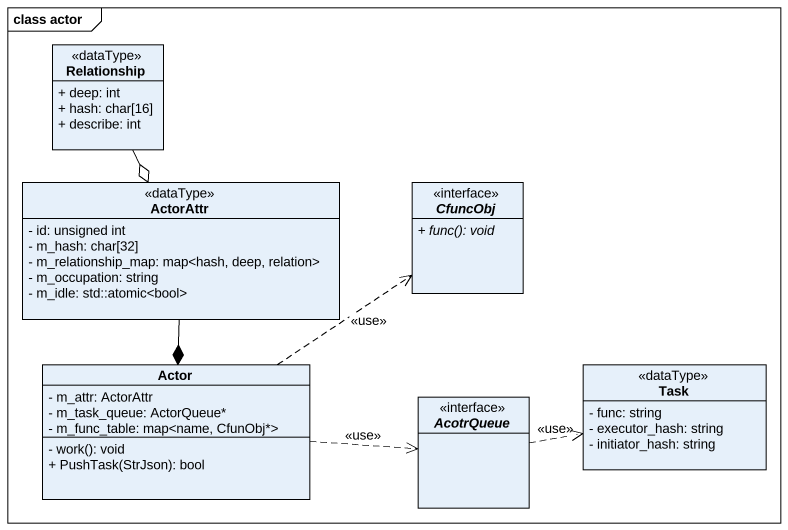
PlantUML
@startuml
mainframe class actor
hide circle
hide empty members
skinparam classAttributeIconSize 0
class Relationship <<dataType>> {
  + deep: int
  + hash: char[16]
  + describe: int
}
class ActorAttr <<dataType>> {
  - id: unsigned int
  - m_hash: char[32]
  - m_relationship_map: map<hash, deep, relation>
  - m_occupation: string
  - m_idle: std::atomic<bool>
}
interface CfuncObj {
  {abstract} + func(): void
}
class "Actor" as Actor_ {
  - m_attr: ActorAttr
  - m_task_queue: ActorQueue*
  - m_func_table: map<name, CfunObj*>
  - work(): void
  + PushTask(StrJson): bool
}
interface AcotrQueue
class Task <<dataType>> {
  - func: string
  - executor_hash: string
  - initiator_hash: string
}
Relationship --o ActorAttr
ActorAttr --* Actor_
Actor_ .up.> CfuncObj : <<use>>
Actor_ .right.> AcotrQueue : <<use>>
AcotrQueue .right.> Task : <<use>>
@enduml
